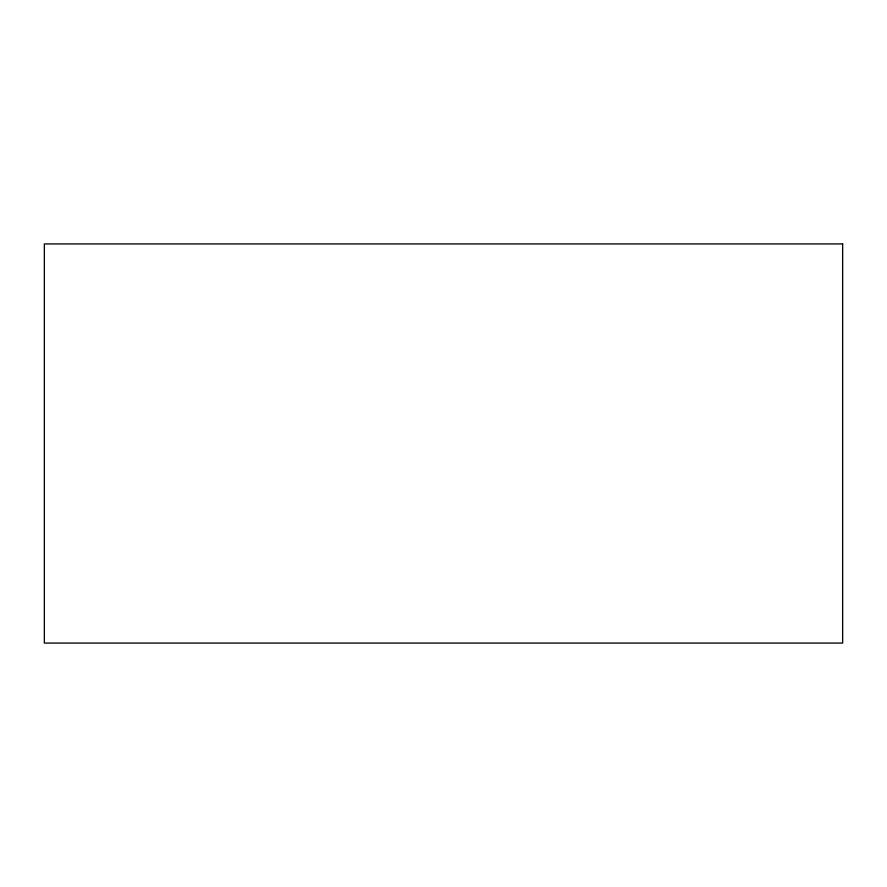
<?xml version="1.0" encoding="UTF-8"?>
<svg xmlns="http://www.w3.org/2000/svg" width="887" height="887" viewBox="0 0 887 887"><rect width="100%" height="100%" fill="white"/><g stroke="black" fill="none" stroke-linecap="round" stroke-linejoin="round"><path stroke-width="1.33" d="M842.65 243.925L44.35 243.925L44.35 643.075L842.65 643.075L842.65 243.925"/></g></svg>
